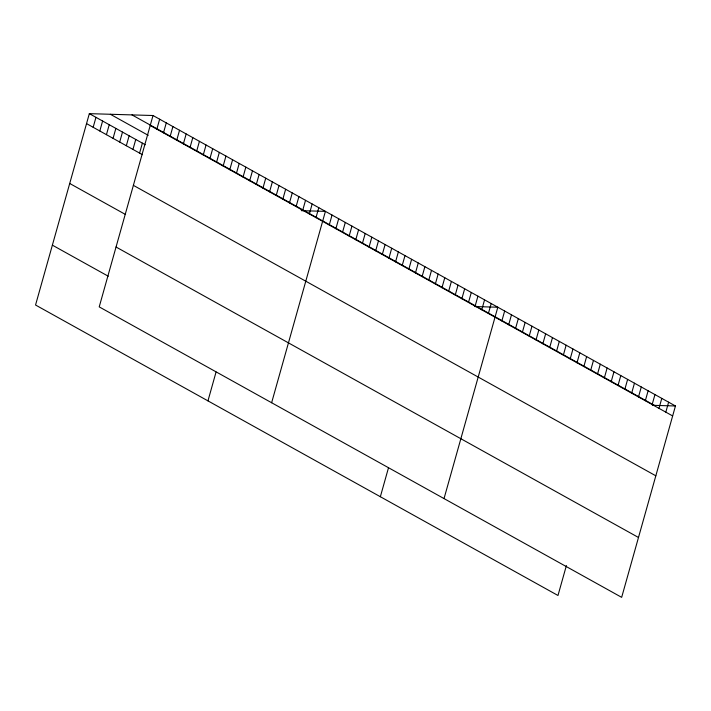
<?xml version="1.0" encoding="UTF-8"?>
<svg xmlns="http://www.w3.org/2000/svg" width="711" height="711" viewBox="0 0 711 711"><rect width="100%" height="100%" fill="white"/><g stroke="black" fill="none" stroke-linecap="round" stroke-linejoin="round"><path stroke-width="1.07" d="M153.016 115.52L99.22 306.885L621.663 597.347L675.45 405.981L153.016 115.52L89.337 113.653L35.55 305.019L557.984 595.48L566.4 565.547M93.168 127.296L95.967 117.342M99.807 130.984L102.606 121.021M106.437 134.672L109.236 124.709M113.067 138.361L115.866 128.398M119.697 142.049L122.496 132.086M126.327 145.728L129.126 135.774M132.957 149.417L135.757 139.454M139.587 153.105L142.387 143.142M156.847 129.171L159.646 119.208M163.477 132.859L166.276 122.896M170.107 136.539L172.906 126.585M176.737 140.227L179.536 130.273M183.367 143.915L186.166 133.952M189.997 147.604L192.797 137.641M196.627 151.292L199.427 141.329M203.257 154.971L206.057 145.017M209.896 158.66L212.696 148.706M216.526 162.348L219.326 152.385M223.156 166.036L225.956 156.073M229.786 169.725L232.586 159.762M236.416 173.413L239.216 163.45M243.046 177.092L245.846 167.138M249.677 180.781L252.476 170.818M256.307 184.469L259.106 174.506M262.937 188.157L265.736 178.194M207.959 400.871L216.064 372.004M269.567 191.846L272.366 181.883M276.197 195.525L278.996 185.571M282.836 199.213L285.635 189.259M289.466 202.902L292.265 192.939M296.096 206.59L298.896 196.627M302.726 210.278L305.526 200.315M309.356 213.958L312.156 204.004M315.986 217.646L318.786 207.692M271.629 402.737L325.416 211.371L301.313 210.669M329.246 225.023L332.046 215.06M335.876 228.711L338.676 218.748M342.506 232.39L345.306 222.436M349.145 236.079L351.945 226.125M355.776 239.767L358.575 229.804M362.406 243.455L365.205 233.492M369.036 247.144L371.835 237.181M375.666 250.832L378.465 240.869M382.296 254.511L385.095 244.557M388.926 258.2L391.725 248.237M395.556 261.888L398.356 251.925M402.186 265.576L404.986 255.613M408.816 269.265L411.616 259.302M415.455 272.944L418.255 262.99M422.085 276.632L424.885 266.678M428.715 280.321L431.515 270.358M435.345 284.009L438.145 274.046M380.358 496.722L388.473 467.856M441.975 287.697L444.775 277.734M448.605 291.377L451.405 281.423M455.236 295.065L458.035 285.111M461.866 298.753L464.665 288.79M468.496 302.442L471.295 292.479M475.126 306.13L477.925 296.167M481.756 309.809L484.555 299.855M488.395 313.498L491.194 303.544M444.028 498.589L497.824 307.223L474.744 306.548M501.85 320.981L504.65 311.027M508.685 324.785L511.485 314.822M515.519 328.58L518.319 318.626M522.345 332.384L525.145 322.421M529.18 336.179L531.979 326.216M536.014 339.974L538.814 330.02M542.848 343.777L545.648 333.815M549.674 347.572L552.474 337.609M556.509 351.376L559.308 341.413M563.343 355.171L566.143 345.208M570.169 358.966L572.968 349.012M577.003 362.77L579.803 352.807M583.838 366.565L586.637 356.602M590.672 370.36L593.472 360.406M597.498 374.164L600.297 364.201M604.332 377.959L607.132 368.005M611.167 381.763L613.966 371.8M617.992 385.558L620.792 375.595M624.827 389.352L627.626 379.398M631.661 393.156L634.461 383.193M638.487 396.951L641.286 386.988M645.321 400.746L648.121 390.792M652.156 404.55L654.955 394.587M658.99 408.345L661.79 398.391M665.816 412.149L668.616 402.186M652.378 405.306L675.45 405.981M131.997 114.906L654.44 405.368M150.217 125.483L672.65 415.944M110.356 114.267L148.244 135.339M89.337 113.653L145.231 144.724M86.538 123.607L142.431 154.687M133.384 185.349L655.826 475.81M69.714 183.474L125.607 214.544M116.053 247.019L638.487 537.48M52.374 245.153L108.268 276.224"/></g></svg>
